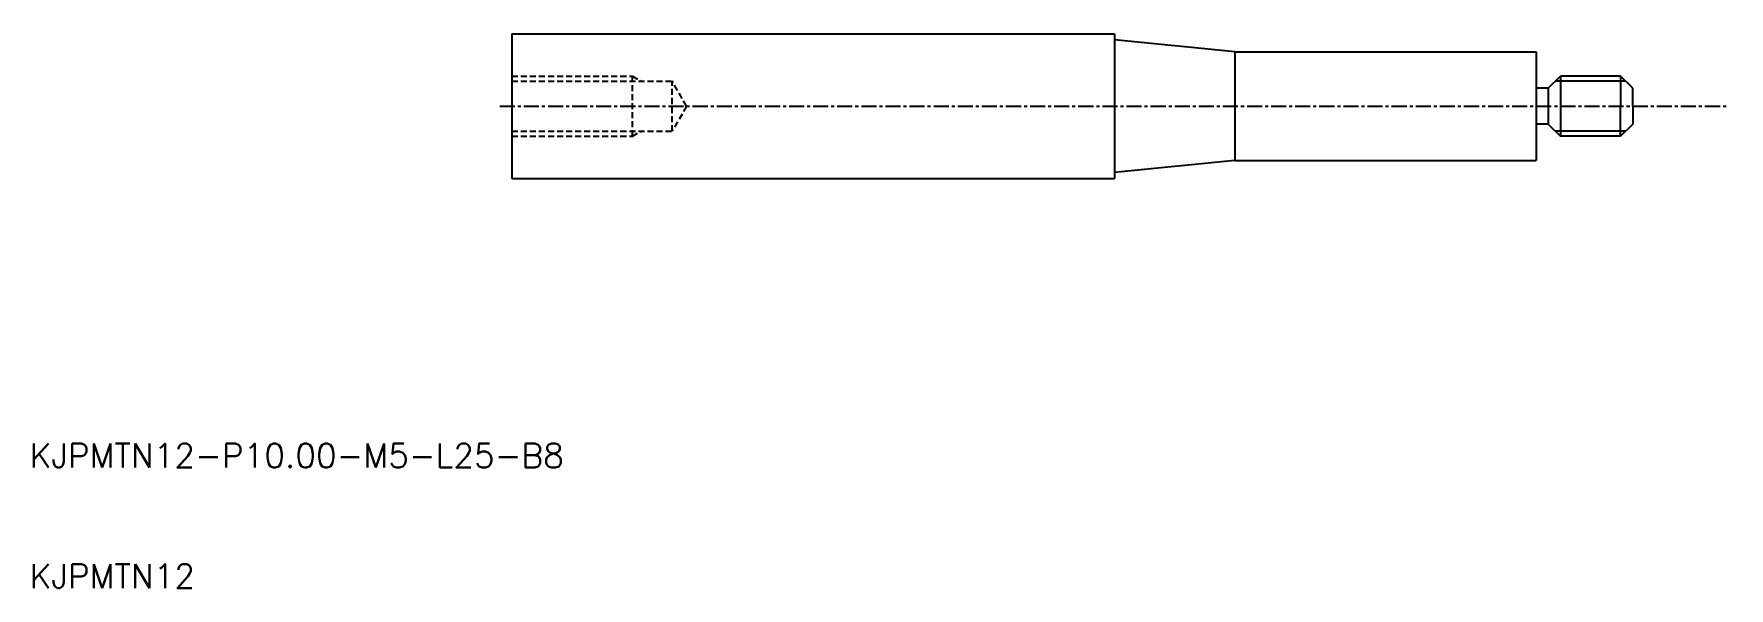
# Model space of a CAD drawing. Extents: x 10 to 151, y 10 to 56.
import ezdxf

# ---------------------------------------------------------------- set-up
doc = ezdxf.new("R2010")
doc.units = 0
doc.linetypes.add('CENTER', pattern=[2, 1.25, -0.25, 0.25, -0.25])
doc.linetypes.add('DASHED', pattern=[0.75, 0.5, -0.25])
doc.layers.get('0').update_dxf_attribs({"linetype": 'CONTINUOUS'})
doc.layers.add('CENTER', color=1, linetype='CENTER')
doc.styles.get("Standard").update_dxf_attribs({"font": 'txt.shx'})

msp = doc.modelspace()

# ---------------------------------------------------------------- linework, layer by layer
at = {"color": 7, "linetype": 'CONTINUOUS'}
for p, q in [((50, 56), (100, 56)), ((50, 56), (50, 44)), ((100, 56), (100, 44)), ((110, 54.5), (100, 55.5)), ((110, 54.5), (110, 45.5)), ((110, 54.5), (135, 54.5)), ((135, 54.5), (135, 45.5)), ((110, 45.5), (100, 44.5)), ((110, 45.5), (135, 45.5)), ((50, 44), (100, 44))]:
    msp.add_line(p, q, dxfattribs=at)
at = {"color": 3, "linetype": 'DASHED'}
for p, q in [((50, 52.5), (60, 52.5)), ((50, 52.07), (63.31, 52.07)), ((60, 47.5), (60, 52.5)), ((60, 52.5), (60.75, 52.07)), ((64.5, 50), (63.31, 52.07)), ((63.31, 47.93), (63.31, 52.07)), ((64.5, 50), (63.31, 47.93)), ((50, 47.93), (63.31, 47.93)), ((60, 47.5), (60.75, 47.93)), ((50, 47.5), (60, 47.5))]:
    msp.add_line(p, q, dxfattribs=at)
for p, q in [((136, 51.5), (137, 52.5)), ((137, 52.5), (137, 47.5)), ((142, 52.5), (137, 52.5)), ((142, 52.5), (142, 50)), ((143, 51.5), (142, 52.5)), ((136, 51.5), (135, 51.5)), ((136, 51.5), (136, 48.5)), ((143, 50), (143, 51.5)), ((142, 47.5), (142, 50)), ((143, 50), (143, 48.5)), ((136, 48.5), (135, 48.5)), ((136, 48.5), (137, 47.5)), ((143, 48.5), (142, 47.5)), ((142, 47.5), (137, 47.5))]:
    msp.add_line(p, q)
at = {"color": 3}
for p, q in [((142.43, 52.07), (136.57, 52.07)), ((142.43, 47.93), (136.57, 47.93))]:
    msp.add_line(p, q, dxfattribs=at)
at = {"layer": 'CENTER', "color": 1, "linetype": 'CENTER'}
msp.add_line((49, 50), (151, 50), dxfattribs=at)

# ---------------------------------------------------------------- texts
at = {"color": 7, "linetype": 'CONTINUOUS'}
for s, p in [('KJPMTN12-P10.00-M5-L25-B8', (10, 20)), ('KJPMTN12', (10, 10))]:
    msp.add_text(s, height=2, dxfattribs=at).set_placement(p)

doc.saveas('drawing.dxf')
